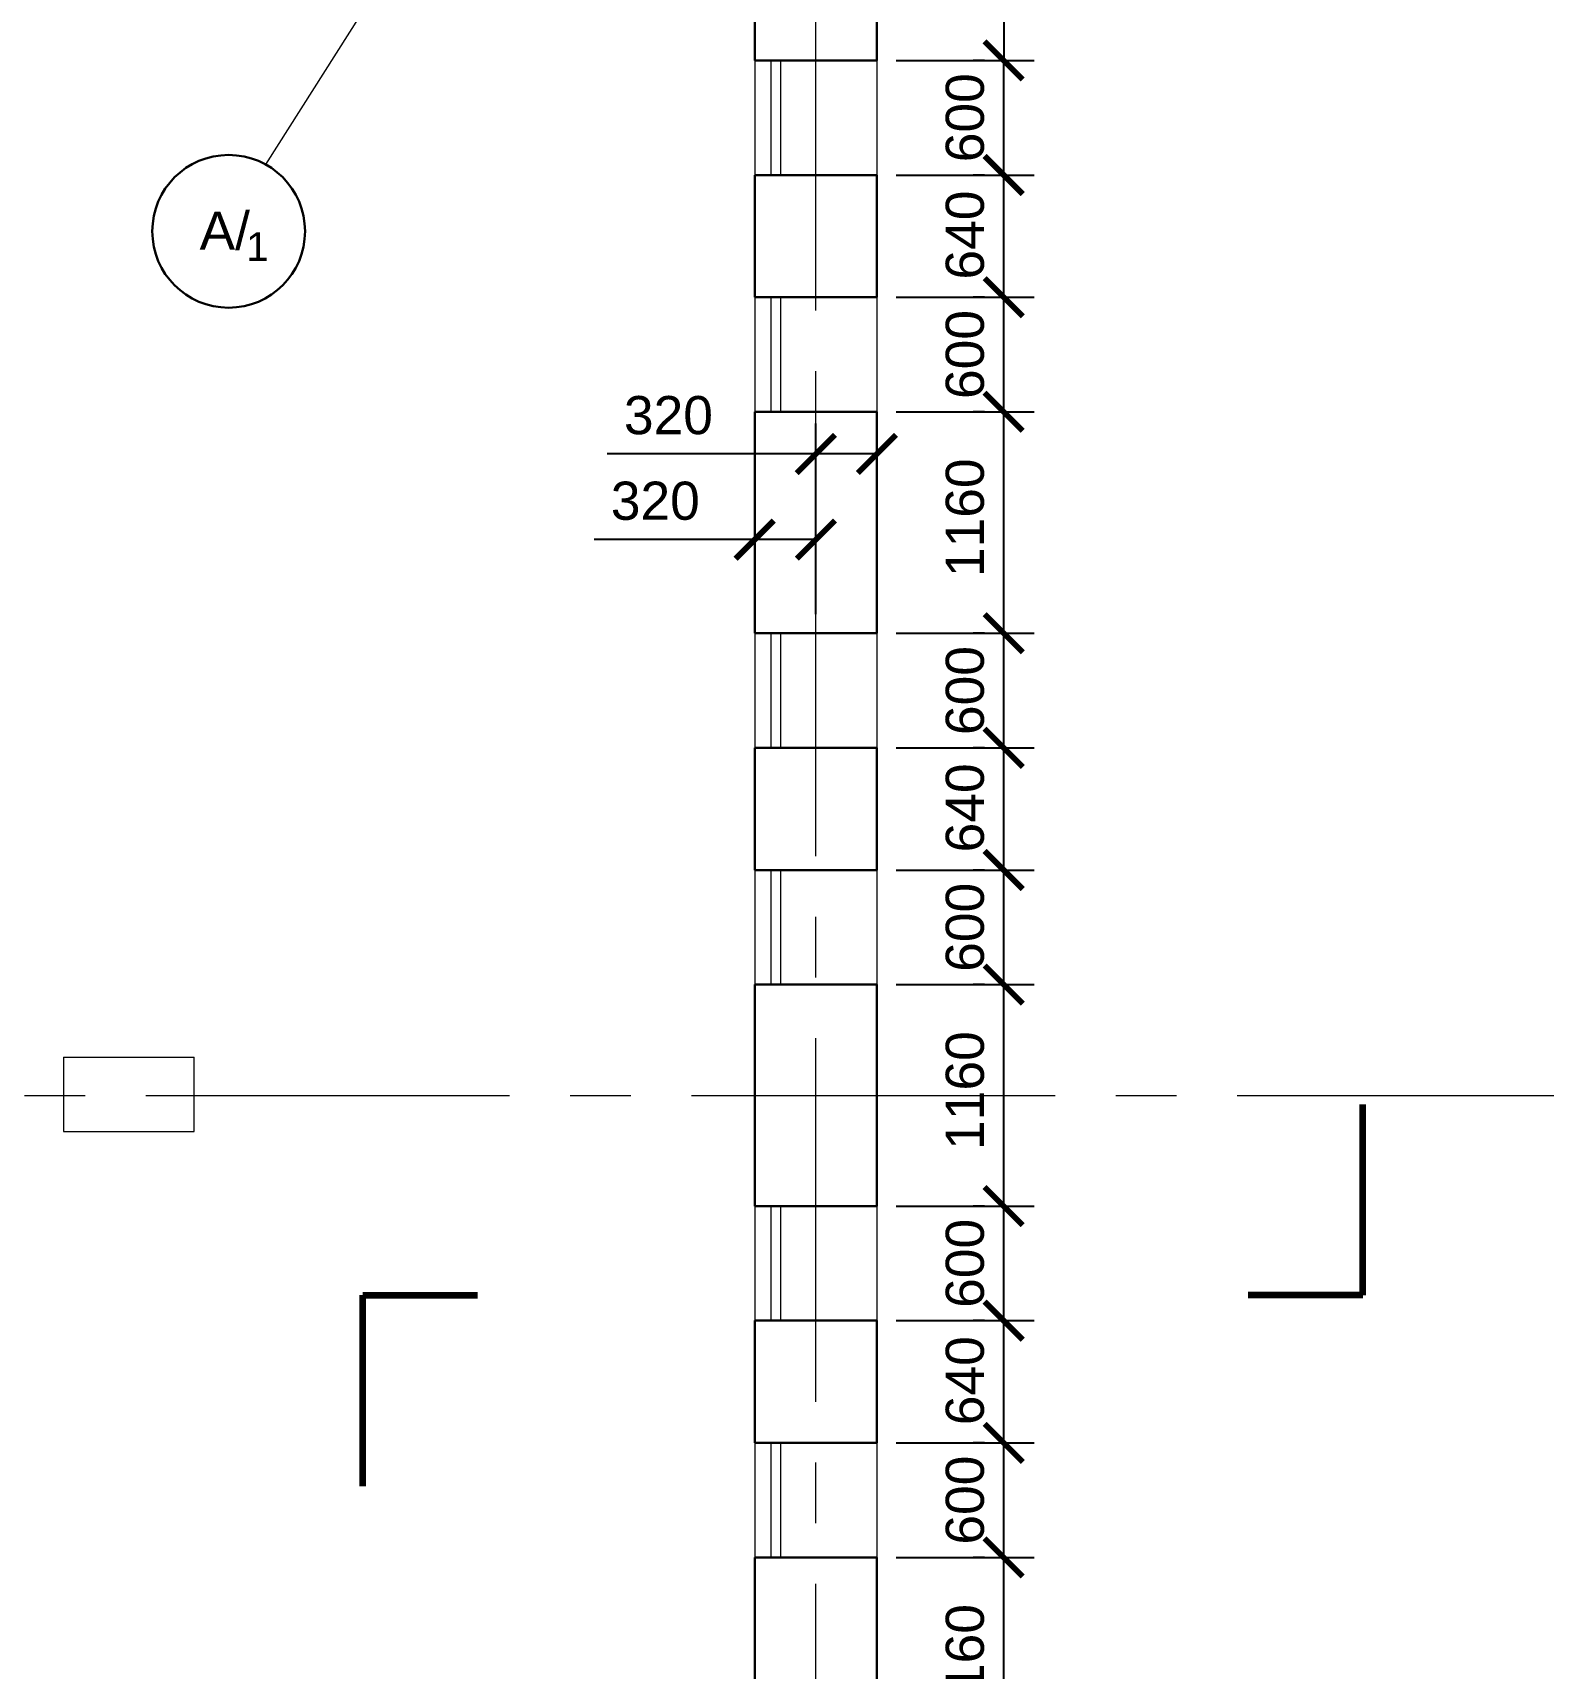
# Model space of a CAD drawing. Header units: millimetres. Extents: x -273 to 3634, y 3015 to 4572.
# Drawn here: x 1351.4 to 1430.5, y 3308.8 to 3394.5 of the extents above; entities that cross this region are included whole.
import ezdxf

# ---------------------------------------------------------------- set-up
doc = ezdxf.new("R2010")
doc.units = ezdxf.units.MM
doc.linetypes.add('CENTER2', pattern=[28.575, 19.05, -3.175, 3.175, -3.175])
doc.layers.add('@', color=250, linetype='Continuous', lineweight=60)
doc.styles.get("Standard").update_dxf_attribs({"font": 'arial.ttf', "height": 2})
doc.dimstyles.new('ISO-25', dxfattribs={"dimtxt": 2, "dimasz": 2, "dimexe": 1.6, "dimexo": 1, "dimgap": 1, "dimtad": 1, "dimdsep": 46, "dimtxsty": 'Standard', "dimblk": 'ARCHTICK', "dimcen": 2, "dimadec": 0, "dimazin": 0, "dimtfac": 1, "dimtmove": 0, "dimatfit": 3, "dimfxl": 1, "dimarcsym": 0})

# ---------------------------------------------------------------- blocks, each defined once
blk = doc.blocks.new('_ArchTick')
at = {"color": 0, "linetype": 'ByBlock', "lineweight": 15, "const_width": 0.15}
blk.add_lwpolyline([(-0.5, -0.5), (0.5, 0.5)], dxfattribs=at)
blk = doc.blocks.new('*D426')
at = {"layer": '@', "color": 0, "lineweight": -2, "transparency": 16777216}
for p, q in [((1397.956, 3472.23), (1392.674, 3479.281)), ((1396.358, 3471.033), (1399.237, 3473.19)), ((1590.824, 3214.829), (1397.956, 3472.23)), ((1589.226, 3213.631), (1592.105, 3215.788))]:
    blk.add_line(p, q, dxfattribs=at)
at = {"layer": 'Defpoints', "color": 0, "lineweight": 15, "transparency": 16777216}
for p in [(1395.558, 3470.433), (1590.824, 3214.829), (1588.426, 3213.031)]:
    blk.add_point(p, dxfattribs=at)
at = {"layer": '@', "color": 0, "lineweight": -2, "transparency": 16777216, "xscale": 2, "yscale": 2, "zscale": 2}
for p, rotation in [((1397.956, 3472.23), 126.8437671405721), ((1590.824, 3214.829), 306.8437671405721)]:
    blk.add_blockref('_ArchTick', p, dxfattribs=dict(at, rotation=rotation))
at = {"layer": '@', "color": 0, "lineweight": 15, "transparency": 16777216, "insert": (1396.214, 3477.928), "char_height": 2, "attachment_point": 5, "rotation": 306.84377}
blk.add_mtext('380', dxfattribs=at)
blk = doc.blocks.new('*D469')
at = {"layer": '@', "color": 0, "lineweight": -2, "transparency": 16777216}
for p, q in [((1401.218, 3408.81), (1400.618, 3408.81)), ((1402.218, 3408.81), (1402.218, 3393.01)), ((1396.58, 3393.01), (1403.818, 3393.01))]:
    blk.add_line(p, q, dxfattribs=at)
at = {"layer": 'Defpoints', "color": 0, "lineweight": 15, "transparency": 16777216}
for p in [(1402.218, 3408.81), (1395.58, 3393.01), (1402.218, 3393.01)]:
    blk.add_point(p, dxfattribs=at)
at = {"layer": '@', "color": 0, "lineweight": -2, "transparency": 16777216, "xscale": 2, "yscale": 2, "zscale": 2}
for p, rotation in [((1402.218, 3408.81), 90), ((1402.218, 3393.01), 270)]:
    blk.add_blockref('_ArchTick', p, dxfattribs=dict(at, rotation=rotation))
at = {"layer": '@', "color": 0, "lineweight": 15, "transparency": 16777216, "insert": (1400.197, 3401.406), "char_height": 2, "attachment_point": 5, "rotation": 90}
blk.add_mtext('1580', dxfattribs=at)
blk = doc.blocks.new('*D470')
at = {"layer": '@', "color": 0, "lineweight": -2, "transparency": 16777216}
for p, q in [((1401.218, 3393.01), (1400.618, 3393.01)), ((1402.218, 3387.01), (1402.218, 3393.01)), ((1396.58, 3387.01), (1403.818, 3387.01))]:
    blk.add_line(p, q, dxfattribs=at)
at = {"layer": 'Defpoints', "color": 0, "lineweight": 15, "transparency": 16777216}
for p in [(1402.218, 3393.01), (1402.218, 3393.01), (1395.58, 3387.01)]:
    blk.add_point(p, dxfattribs=at)
at = {"layer": '@', "color": 0, "lineweight": -2, "transparency": 16777216, "xscale": 2, "yscale": 2, "zscale": 2}
for p, rotation in [((1402.218, 3393.01), 90), ((1402.218, 3387.01), 270)]:
    blk.add_blockref('_ArchTick', p, dxfattribs=dict(at, rotation=rotation))
at = {"layer": '@', "color": 0, "lineweight": 15, "transparency": 16777216, "insert": (1400.197, 3390.01), "char_height": 2, "attachment_point": 5, "rotation": 90}
blk.add_mtext('600', dxfattribs=at)
blk = doc.blocks.new('*D471')
at = {"layer": '@', "color": 0, "lineweight": -2, "transparency": 16777216}
for p, q in [((1401.218, 3387.01), (1400.618, 3387.01)), ((1402.218, 3380.61), (1402.218, 3387.01)), ((1396.58, 3380.61), (1403.818, 3380.61))]:
    blk.add_line(p, q, dxfattribs=at)
at = {"layer": 'Defpoints', "color": 0, "lineweight": 15, "transparency": 16777216}
for p in [(1402.218, 3387.01), (1402.218, 3387.01), (1395.58, 3380.61)]:
    blk.add_point(p, dxfattribs=at)
at = {"layer": '@', "color": 0, "lineweight": -2, "transparency": 16777216, "xscale": 2, "yscale": 2, "zscale": 2}
for p, rotation in [((1402.218, 3387.01), 90), ((1402.218, 3380.61), 270)]:
    blk.add_blockref('_ArchTick', p, dxfattribs=dict(at, rotation=rotation))
at = {"layer": '@', "color": 0, "lineweight": 15, "transparency": 16777216, "insert": (1400.197, 3383.865), "char_height": 2, "attachment_point": 5, "rotation": 90}
blk.add_mtext('640', dxfattribs=at)
blk = doc.blocks.new('*D472')
at = {"layer": '@', "color": 0, "lineweight": -2, "transparency": 16777216}
for p, q in [((1401.218, 3380.61), (1400.618, 3380.61)), ((1402.218, 3374.61), (1402.218, 3380.61)), ((1396.58, 3374.61), (1403.818, 3374.61))]:
    blk.add_line(p, q, dxfattribs=at)
at = {"layer": 'Defpoints', "color": 0, "lineweight": 15, "transparency": 16777216}
for p in [(1402.218, 3380.61), (1402.218, 3380.61), (1395.58, 3374.61)]:
    blk.add_point(p, dxfattribs=at)
at = {"layer": '@', "color": 0, "lineweight": -2, "transparency": 16777216, "xscale": 2, "yscale": 2, "zscale": 2}
for p, rotation in [((1402.218, 3380.61), 90), ((1402.218, 3374.61), 270)]:
    blk.add_blockref('_ArchTick', p, dxfattribs=dict(at, rotation=rotation))
at = {"layer": '@', "color": 0, "lineweight": 15, "transparency": 16777216, "insert": (1400.197, 3377.61), "char_height": 2, "attachment_point": 5, "rotation": 90}
blk.add_mtext('600', dxfattribs=at)
blk = doc.blocks.new('*D473')
at = {"layer": '@', "color": 0, "lineweight": -2, "transparency": 16777216}
for p, q in [((1401.218, 3374.61), (1400.618, 3374.61)), ((1402.218, 3363.01), (1402.218, 3374.61)), ((1396.58, 3363.01), (1403.818, 3363.01))]:
    blk.add_line(p, q, dxfattribs=at)
at = {"layer": 'Defpoints', "color": 0, "lineweight": 15, "transparency": 16777216}
for p in [(1402.218, 3374.61), (1402.218, 3374.61), (1395.58, 3363.01)]:
    blk.add_point(p, dxfattribs=at)
at = {"layer": '@', "color": 0, "lineweight": -2, "transparency": 16777216, "xscale": 2, "yscale": 2, "zscale": 2}
for p, rotation in [((1402.218, 3374.61), 90), ((1402.218, 3363.01), 270)]:
    blk.add_blockref('_ArchTick', p, dxfattribs=dict(at, rotation=rotation))
at = {"layer": '@', "color": 0, "lineweight": 15, "transparency": 16777216, "insert": (1400.197, 3369.06), "char_height": 2, "attachment_point": 5, "rotation": 90}
blk.add_mtext('1160', dxfattribs=at)
blk = doc.blocks.new('*D474')
at = {"layer": '@', "color": 0, "lineweight": -2, "transparency": 16777216}
for p, q in [((1401.218, 3344.61), (1400.618, 3344.61)), ((1402.218, 3333.01), (1402.218, 3344.61)), ((1396.58, 3333.01), (1403.818, 3333.01))]:
    blk.add_line(p, q, dxfattribs=at)
at = {"layer": 'Defpoints', "color": 0, "lineweight": 15, "transparency": 16777216}
for p in [(1402.218, 3344.61), (1402.218, 3344.61), (1395.58, 3333.01)]:
    blk.add_point(p, dxfattribs=at)
at = {"layer": '@', "color": 0, "lineweight": -2, "transparency": 16777216, "xscale": 2, "yscale": 2, "zscale": 2}
for p, rotation in [((1402.218, 3344.61), 90), ((1402.218, 3333.01), 270)]:
    blk.add_blockref('_ArchTick', p, dxfattribs=dict(at, rotation=rotation))
at = {"layer": '@', "color": 0, "lineweight": 15, "transparency": 16777216, "insert": (1400.197, 3339.06), "char_height": 2, "attachment_point": 5, "rotation": 90}
blk.add_mtext('1160', dxfattribs=at)
blk = doc.blocks.new('*D475')
at = {"layer": '@', "color": 0, "lineweight": -2, "transparency": 16777216}
for p, q in [((1401.218, 3363.01), (1400.618, 3363.01)), ((1402.218, 3357.01), (1402.218, 3363.01)), ((1396.58, 3357.01), (1403.818, 3357.01))]:
    blk.add_line(p, q, dxfattribs=at)
at = {"layer": 'Defpoints', "color": 0, "lineweight": 15, "transparency": 16777216}
for p in [(1402.218, 3363.01), (1402.218, 3363.01), (1395.58, 3357.01)]:
    blk.add_point(p, dxfattribs=at)
at = {"layer": '@', "color": 0, "lineweight": -2, "transparency": 16777216, "xscale": 2, "yscale": 2, "zscale": 2}
for p, rotation in [((1402.218, 3363.01), 90), ((1402.218, 3357.01), 270)]:
    blk.add_blockref('_ArchTick', p, dxfattribs=dict(at, rotation=rotation))
at = {"layer": '@', "color": 0, "lineweight": 15, "transparency": 16777216, "insert": (1400.197, 3360.01), "char_height": 2, "attachment_point": 5, "rotation": 90}
blk.add_mtext('600', dxfattribs=at)
blk = doc.blocks.new('*D476')
at = {"layer": '@', "color": 0, "lineweight": -2, "transparency": 16777216}
for p, q in [((1401.218, 3350.61), (1400.618, 3350.61)), ((1402.218, 3344.61), (1402.218, 3350.61)), ((1396.58, 3344.61), (1403.818, 3344.61))]:
    blk.add_line(p, q, dxfattribs=at)
at = {"layer": 'Defpoints', "color": 0, "lineweight": 15, "transparency": 16777216}
for p in [(1402.218, 3350.61), (1402.218, 3350.61), (1395.58, 3344.61)]:
    blk.add_point(p, dxfattribs=at)
at = {"layer": '@', "color": 0, "lineweight": -2, "transparency": 16777216, "xscale": 2, "yscale": 2, "zscale": 2}
for p, rotation in [((1402.218, 3350.61), 90), ((1402.218, 3344.61), 270)]:
    blk.add_blockref('_ArchTick', p, dxfattribs=dict(at, rotation=rotation))
at = {"layer": '@', "color": 0, "lineweight": 15, "transparency": 16777216, "insert": (1400.197, 3347.61), "char_height": 2, "attachment_point": 5, "rotation": 90}
blk.add_mtext('600', dxfattribs=at)
blk = doc.blocks.new('*D477')
at = {"layer": '@', "color": 0, "lineweight": -2, "transparency": 16777216}
for p, q in [((1401.218, 3357.01), (1400.618, 3357.01)), ((1402.218, 3350.61), (1402.218, 3357.01)), ((1396.58, 3350.61), (1403.818, 3350.61))]:
    blk.add_line(p, q, dxfattribs=at)
at = {"layer": 'Defpoints', "color": 0, "lineweight": 15, "transparency": 16777216}
for p in [(1402.218, 3357.01), (1402.218, 3357.01), (1395.58, 3350.61)]:
    blk.add_point(p, dxfattribs=at)
at = {"layer": '@', "color": 0, "lineweight": -2, "transparency": 16777216, "xscale": 2, "yscale": 2, "zscale": 2}
for p, rotation in [((1402.218, 3357.01), 90), ((1402.218, 3350.61), 270)]:
    blk.add_blockref('_ArchTick', p, dxfattribs=dict(at, rotation=rotation))
at = {"layer": '@', "color": 0, "lineweight": 15, "transparency": 16777216, "insert": (1400.197, 3353.865), "char_height": 2, "attachment_point": 5, "rotation": 90}
blk.add_mtext('640', dxfattribs=at)
blk = doc.blocks.new('*D478')
at = {"layer": '@', "color": 0, "lineweight": -2, "transparency": 16777216}
for p, q in [((1401.218, 3314.61), (1400.618, 3314.61)), ((1402.218, 3303.01), (1402.218, 3314.61)), ((1396.58, 3303.01), (1403.818, 3303.01))]:
    blk.add_line(p, q, dxfattribs=at)
at = {"layer": 'Defpoints', "color": 0, "lineweight": 15, "transparency": 16777216}
for p in [(1402.218, 3314.61), (1402.218, 3314.61), (1395.58, 3303.01)]:
    blk.add_point(p, dxfattribs=at)
at = {"layer": '@', "color": 0, "lineweight": -2, "transparency": 16777216, "xscale": 2, "yscale": 2, "zscale": 2}
for p, rotation in [((1402.218, 3314.61), 90), ((1402.218, 3303.01), 270)]:
    blk.add_blockref('_ArchTick', p, dxfattribs=dict(at, rotation=rotation))
at = {"layer": '@', "color": 0, "lineweight": 15, "transparency": 16777216, "insert": (1400.197, 3309.06), "char_height": 2, "attachment_point": 5, "rotation": 90}
blk.add_mtext('1160', dxfattribs=at)
blk = doc.blocks.new('*D479')
at = {"layer": '@', "color": 0, "lineweight": -2, "transparency": 16777216}
for p, q in [((1401.218, 3333.01), (1400.618, 3333.01)), ((1402.218, 3327.01), (1402.218, 3333.01)), ((1396.58, 3327.01), (1403.818, 3327.01))]:
    blk.add_line(p, q, dxfattribs=at)
at = {"layer": 'Defpoints', "color": 0, "lineweight": 15, "transparency": 16777216}
for p in [(1402.218, 3333.01), (1402.218, 3333.01), (1395.58, 3327.01)]:
    blk.add_point(p, dxfattribs=at)
at = {"layer": '@', "color": 0, "lineweight": -2, "transparency": 16777216, "xscale": 2, "yscale": 2, "zscale": 2}
for p, rotation in [((1402.218, 3333.01), 90), ((1402.218, 3327.01), 270)]:
    blk.add_blockref('_ArchTick', p, dxfattribs=dict(at, rotation=rotation))
at = {"layer": '@', "color": 0, "lineweight": 15, "transparency": 16777216, "insert": (1400.197, 3330.01), "char_height": 2, "attachment_point": 5, "rotation": 90}
blk.add_mtext('600', dxfattribs=at)
blk = doc.blocks.new('*D480')
at = {"layer": '@', "color": 0, "lineweight": -2, "transparency": 16777216}
for p, q in [((1401.218, 3320.61), (1400.618, 3320.61)), ((1402.218, 3314.61), (1402.218, 3320.61)), ((1396.58, 3314.61), (1403.818, 3314.61))]:
    blk.add_line(p, q, dxfattribs=at)
at = {"layer": 'Defpoints', "color": 0, "lineweight": 15, "transparency": 16777216}
for p in [(1402.218, 3320.61), (1402.218, 3320.61), (1395.58, 3314.61)]:
    blk.add_point(p, dxfattribs=at)
at = {"layer": '@', "color": 0, "lineweight": -2, "transparency": 16777216, "xscale": 2, "yscale": 2, "zscale": 2}
for p, rotation in [((1402.218, 3320.61), 90), ((1402.218, 3314.61), 270)]:
    blk.add_blockref('_ArchTick', p, dxfattribs=dict(at, rotation=rotation))
at = {"layer": '@', "color": 0, "lineweight": 15, "transparency": 16777216, "insert": (1400.197, 3317.61), "char_height": 2, "attachment_point": 5, "rotation": 90}
blk.add_mtext('600', dxfattribs=at)
blk = doc.blocks.new('*D481')
at = {"layer": '@', "color": 0, "lineweight": -2, "transparency": 16777216}
for p, q in [((1401.218, 3327.01), (1400.618, 3327.01)), ((1402.218, 3320.61), (1402.218, 3327.01)), ((1396.58, 3320.61), (1403.818, 3320.61))]:
    blk.add_line(p, q, dxfattribs=at)
at = {"layer": 'Defpoints', "color": 0, "lineweight": 15, "transparency": 16777216}
for p in [(1402.218, 3327.01), (1402.218, 3327.01), (1395.58, 3320.61)]:
    blk.add_point(p, dxfattribs=at)
at = {"layer": '@', "color": 0, "lineweight": -2, "transparency": 16777216, "xscale": 2, "yscale": 2, "zscale": 2}
for p, rotation in [((1402.218, 3327.01), 90), ((1402.218, 3320.61), 270)]:
    blk.add_blockref('_ArchTick', p, dxfattribs=dict(at, rotation=rotation))
at = {"layer": '@', "color": 0, "lineweight": 15, "transparency": 16777216, "insert": (1400.197, 3323.865), "char_height": 2, "attachment_point": 5, "rotation": 90}
blk.add_mtext('640', dxfattribs=at)
blk = doc.blocks.new('*D487')
at = {"layer": '@', "color": 0, "lineweight": -2, "transparency": 16777216}
for p, q in [((1392.38, 3364.01), (1392.38, 3373.999)), ((1395.58, 3364.01), (1395.58, 3373.999)), ((1392.38, 3372.399), (1381.455, 3372.399)), ((1395.58, 3372.399), (1392.38, 3372.399))]:
    blk.add_line(p, q, dxfattribs=at)
at = {"layer": 'Defpoints', "color": 0, "lineweight": 15, "transparency": 16777216}
for p in [(1392.38, 3372.399), (1392.38, 3363.01), (1395.58, 3363.01)]:
    blk.add_point(p, dxfattribs=at)
at = {"layer": '@', "color": 0, "lineweight": -2, "transparency": 16777216, "xscale": 2, "yscale": 2, "zscale": 2, "rotation": 180}
blk.add_blockref('_ArchTick', (1392.38, 3372.399), dxfattribs=at)
at = {"layer": '@', "color": 0, "lineweight": -2, "transparency": 16777216, "xscale": 2, "yscale": 2, "zscale": 2}
blk.add_blockref('_ArchTick', (1395.58, 3372.399), dxfattribs=at)
at = {"layer": '@', "color": 0, "lineweight": 15, "transparency": 16777216, "insert": (1384.661, 3374.421), "char_height": 2, "attachment_point": 5}
blk.add_mtext('320', dxfattribs=at)
blk = doc.blocks.new('*D488')
at = {"layer": '@', "color": 0, "lineweight": -2, "transparency": 16777216}
for p, q in [((1389.18, 3364.01), (1389.18, 3369.516)), ((1392.38, 3364.01), (1392.38, 3369.516)), ((1389.18, 3367.916), (1380.769, 3367.916)), ((1392.38, 3367.916), (1389.18, 3367.916))]:
    blk.add_line(p, q, dxfattribs=at)
at = {"layer": 'Defpoints', "color": 0, "lineweight": 15, "transparency": 16777216}
for p in [(1389.18, 3367.916), (1389.18, 3363.01), (1392.38, 3363.01)]:
    blk.add_point(p, dxfattribs=at)
at = {"layer": '@', "color": 0, "lineweight": -2, "transparency": 16777216, "xscale": 2, "yscale": 2, "zscale": 2, "rotation": 180}
blk.add_blockref('_ArchTick', (1389.18, 3367.916), dxfattribs=at)
at = {"layer": '@', "color": 0, "lineweight": -2, "transparency": 16777216, "xscale": 2, "yscale": 2, "zscale": 2}
blk.add_blockref('_ArchTick', (1392.38, 3367.916), dxfattribs=at)
at = {"layer": '@', "color": 0, "lineweight": 15, "transparency": 16777216, "insert": (1383.974, 3369.938), "char_height": 2, "attachment_point": 5}
blk.add_mtext('320', dxfattribs=at)
blk = doc.blocks.new('*D506')
at = {"layer": '@', "color": 0, "lineweight": -2, "transparency": 16777216}
blk.add_line((1388.805, 3442.276), (1377.16, 3454.752), dxfattribs=at)
at = {"layer": '@', "color": 0, "lineweight": 15, "transparency": 16777216}
blk.add_solid([(1377.648, 3455.207), (1376.673, 3454.297), (1374.431, 3457.676)], dxfattribs=at)
at = {"layer": 'Defpoints', "color": 0, "lineweight": 15, "transparency": 16777216}
for p in [(1374.431, 3457.676), (1485.38, 3338.81)]:
    blk.add_point(p, dxfattribs=at)
at = {"layer": '@', "color": 0, "lineweight": 15, "transparency": 16777216, "insert": (1385.825, 3448.431), "char_height": 2, "attachment_point": 5, "rotation": 313.0269}
blk.add_mtext('R=16260', dxfattribs=at)

msp = doc.modelspace()

# ---------------------------------------------------------------- linework, layer by layer
at = {"layer": '@', "color": 0, "linetype": 'CENTER2', "lineweight": 15}
for p, q in [((1392.38, 3265.608), (1392.38, 3411.196)), ((1014.389, 3338.81), (1598.536, 3338.81))]:
    msp.add_line(p, q, dxfattribs=at)
at = {"layer": '@', "color": 0, "lineweight": 30}
for p, q in [((1395.58, 3393.01), (1395.58, 3409.81)), ((1389.18, 3393.01), (1389.18, 3403.81)), ((1395.58, 3393.01), (1389.18, 3393.01)), ((1395.58, 3387.01), (1389.18, 3387.01)), ((1389.18, 3380.61), (1389.18, 3387.01)), ((1395.58, 3380.61), (1395.58, 3387.01)), ((1395.58, 3380.61), (1389.18, 3380.61)), ((1389.18, 3363.01), (1389.18, 3374.61)), ((1395.58, 3374.61), (1389.18, 3374.61)), ((1395.58, 3363.01), (1395.58, 3374.61)), ((1395.58, 3363.01), (1389.18, 3363.01)), ((1395.58, 3357.01), (1389.18, 3357.01)), ((1389.18, 3350.61), (1389.18, 3357.01)), ((1395.58, 3350.61), (1395.58, 3357.01)), ((1395.58, 3350.61), (1389.18, 3350.61)), ((1395.58, 3344.61), (1389.18, 3344.61)), ((1389.18, 3333.01), (1389.18, 3344.61)), ((1395.58, 3333.01), (1395.58, 3344.61)), ((1395.58, 3333.01), (1389.18, 3333.01)), ((1395.58, 3327.01), (1389.18, 3327.01)), ((1389.18, 3320.61), (1389.18, 3327.01)), ((1395.58, 3320.61), (1395.58, 3327.01)), ((1395.58, 3320.61), (1389.18, 3320.61)), ((1395.58, 3314.61), (1389.18, 3314.61)), ((1389.18, 3303.01), (1389.18, 3314.61)), ((1395.58, 3303.01), (1395.58, 3314.61))]:
    msp.add_line(p, q, dxfattribs=at)
at = {"layer": '@', "color": 0, "lineweight": 15}
for p, q in [((1376.384, 3407.81), (1363.566, 3387.561)), ((1389.18, 3393.01), (1389.18, 3387.01)), ((1390.022, 3393.01), (1390.022, 3387.01)), ((1390.522, 3393.01), (1390.522, 3387.01)), ((1395.58, 3393.01), (1395.58, 3387.01)), ((1389.18, 3380.61), (1389.18, 3374.61)), ((1390.022, 3380.61), (1390.022, 3374.61)), ((1390.522, 3380.61), (1390.522, 3374.61)), ((1395.58, 3380.61), (1395.58, 3374.61)), ((1389.18, 3363.01), (1389.18, 3357.01)), ((1390.022, 3363.01), (1390.022, 3357.01)), ((1390.522, 3363.01), (1390.522, 3357.01)), ((1395.58, 3363.01), (1395.58, 3357.01)), ((1389.18, 3350.61), (1389.18, 3344.61)), ((1390.022, 3350.61), (1390.022, 3344.61)), ((1390.522, 3350.61), (1390.522, 3344.61)), ((1395.58, 3350.61), (1395.58, 3344.61)), ((1352.981, 3340.81), (1359.824, 3340.81)), ((1352.981, 3340.81), (1352.981, 3336.916)), ((1359.824, 3336.916), (1359.824, 3340.81)), ((1352.981, 3336.916), (1359.824, 3336.916)), ((1389.18, 3333.01), (1389.18, 3327.01)), ((1390.022, 3333.01), (1390.022, 3327.01)), ((1390.522, 3333.01), (1390.522, 3327.01)), ((1395.58, 3333.01), (1395.58, 3327.01)), ((1389.18, 3320.61), (1389.18, 3314.61)), ((1390.022, 3320.61), (1390.022, 3314.61)), ((1390.522, 3320.61), (1390.522, 3314.61)), ((1395.58, 3320.61), (1395.58, 3314.61))]:
    msp.add_line(p, q, dxfattribs=at)
at = {"layer": '@', "color": 0, "lineweight": 100}
for p, q in [((1421.027, 3328.338), (1421.027, 3338.338)), ((1368.664, 3318.338), (1368.664, 3328.338)), ((1368.664, 3328.338), (1374.664, 3328.338)), ((1421.027, 3328.338), (1415.027, 3328.338))]:
    msp.add_line(p, q, dxfattribs=at)
at = {"layer": '@', "color": 0, "lineweight": 30}
msp.add_circle((1361.63, 3384.061), 4, dxfattribs=at)
at = {"layer": '@', "color": 0, "linetype": 'CENTER2', "lineweight": 15}
msp.add_arc((1485.38, 3338.81), 129, 270, 147.66397, dxfattribs=at)

# ---------------------------------------------------------------- texts
at = {"layer": '@', "color": 0, "lineweight": 15}
for s, height, p in [('А/', 2, (1360.105, 3383.096)), ('1', 1.5, (1362.553, 3382.514))]:
    msp.add_text(s, height=height, dxfattribs=at).set_placement(p)

# ---------------------------------------------------------------- dimensions: what is measured, and where the dimension line sits
for base, p1, p2, angle, text, picture, middle, dimtype in [((1590.824, 3214.829), (1395.558, 3470.433), (1588.426, 3213.031), 306.84377, '380', '*D426', (1394.596, 3476.716), 161), ((1402.218, 3393.01), (1402.218, 3408.81), (1395.58, 3393.01), 90, '1580', '*D469', (1402.218, 3401.406), 160), ((1402.218, 3393.01), (1395.58, 3387.01), (1402.218, 3393.01), 90, '600', '*D470', (1402.218, 3390.01), 160), ((1402.218, 3387.01), (1395.58, 3380.61), (1402.218, 3387.01), 90, '640', '*D471', (1402.218, 3383.865), 160), ((1402.218, 3380.61), (1395.58, 3374.61), (1402.218, 3380.61), 90, '600', '*D472', (1402.218, 3377.61), 160), ((1402.218, 3374.61), (1395.58, 3363.01), (1402.218, 3374.61), 90, '1160', '*D473', (1402.218, 3369.06), 160), ((1402.218, 3363.01), (1395.58, 3357.01), (1402.218, 3363.01), 90, '600', '*D475', (1402.218, 3360.01), 160), ((1402.218, 3357.01), (1395.58, 3350.61), (1402.218, 3357.01), 90, '640', '*D477', (1402.218, 3353.865), 160), ((1402.218, 3350.61), (1395.58, 3344.61), (1402.218, 3350.61), 90, '600', '*D476', (1402.218, 3347.61), 160), ((1402.218, 3344.61), (1395.58, 3333.01), (1402.218, 3344.61), 90, '1160', '*D474', (1402.218, 3339.06), 160), ((1402.218, 3333.01), (1395.58, 3327.01), (1402.218, 3333.01), 90, '600', '*D479', (1402.218, 3330.01), 160), ((1402.218, 3327.01), (1395.58, 3320.61), (1402.218, 3327.01), 90, '640', '*D481', (1402.218, 3323.865), 160), ((1402.218, 3320.61), (1395.58, 3314.61), (1402.218, 3320.61), 90, '600', '*D480', (1402.218, 3317.61), 160), ((1402.218, 3314.61), (1395.58, 3303.01), (1402.218, 3314.61), 90, '1160', '*D478', (1402.218, 3309.06), 160)]:
    dim = msp.add_linear_dim(base=base, p1=p1, p2=p2, angle=angle, text=text, dimstyle='ISO-25', dxfattribs=at)
    dim.commit()
    dim.dimension.update_dxf_attribs({"geometry": picture, "text_midpoint": middle, "dimtype": dimtype})
dim = msp.add_radius_dim(center=(1485.38, 3338.81), mpoint=(1374.431, 3457.676), text='R=16260', dimstyle='ISO-25', override={"dimasz": 4, "dimsah": 1}, dxfattribs=at)
dim.commit()
dim.dimension.update_dxf_attribs({"geometry": '*D506', "text_midpoint": (1384.347, 3447.052), "dimtype": 164})
for base, p1, p2, picture, middle in [((1392.38, 3372.399), (1395.58, 3363.01), (1392.38, 3363.01), '*D487', (1384.661, 3372.399)), ((1389.18, 3367.916), (1392.38, 3363.01), (1389.18, 3363.01), '*D488', (1383.974, 3367.916))]:
    dim = msp.add_linear_dim(base=base, p1=p1, p2=p2, text='320', dimstyle='ISO-25', dxfattribs=at)
    dim.commit()
    dim.dimension.update_dxf_attribs({"geometry": picture, "text_midpoint": middle, "dimtype": 160})

doc.saveas('drawing.dxf')
